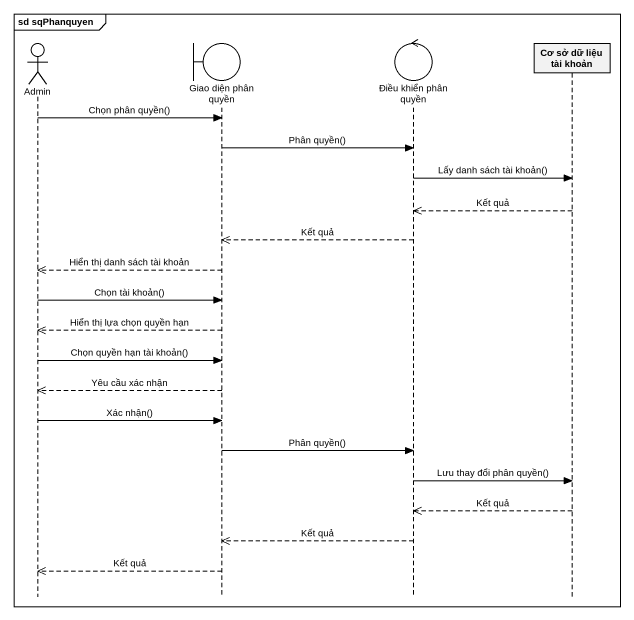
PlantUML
@startuml
mainframe sd sqPhanquyen
hide footbox
actor Admin
boundary "Giao diện phân quyền" as Giao_diện_phân_quyền
control "Điều khiển phân quyền" as Điều_khiển_phân_quyền
participant "Cơ sở dữ liệu tài khoản" as Cơ_sở_dữ_liệu_tài_khoản

Admin -> Giao_diện_phân_quyền : Chọn phân quyền()
Giao_diện_phân_quyền -> Điều_khiển_phân_quyền : Phân quyền()
Điều_khiển_phân_quyền -> Cơ_sở_dữ_liệu_tài_khoản : Lấy danh sách tài khoản()
Cơ_sở_dữ_liệu_tài_khoản -->> Điều_khiển_phân_quyền : Kết quả
Điều_khiển_phân_quyền -->> Giao_diện_phân_quyền : Kết quả
Giao_diện_phân_quyền -->> Admin : Hiển thị danh sách tài khoản
Admin -> Giao_diện_phân_quyền : Chọn tài khoản()
Giao_diện_phân_quyền -->> Admin : Hiển thị lựa chọn quyền hạn
Admin -> Giao_diện_phân_quyền : Chọn quyền hạn tài khoản()
Giao_diện_phân_quyền -->> Admin : Yêu cầu xác nhận
Admin -> Giao_diện_phân_quyền : Xác nhận()
Giao_diện_phân_quyền -> Điều_khiển_phân_quyền : Phân quyền()
Điều_khiển_phân_quyền -> Cơ_sở_dữ_liệu_tài_khoản : Lưu thay đổi phân quyền()
Cơ_sở_dữ_liệu_tài_khoản -->> Điều_khiển_phân_quyền : Kết quả
Điều_khiển_phân_quyền -->> Giao_diện_phân_quyền : Kết quả
Giao_diện_phân_quyền -->> Admin : Kết quả
@enduml
